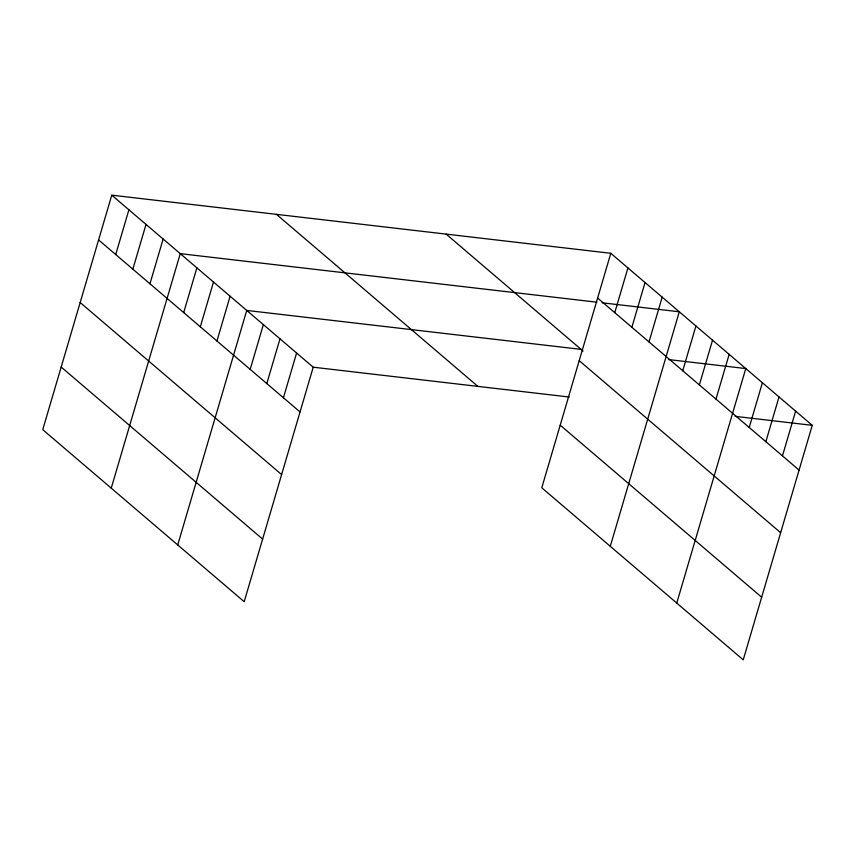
<?xml version="1.0" encoding="UTF-8"?>
<svg xmlns="http://www.w3.org/2000/svg" width="855" height="855" viewBox="0 0 855 855"><rect width="100%" height="100%" fill="white"/><g stroke="black" fill="none" stroke-linecap="round" stroke-linejoin="round"><path stroke-width="1.28" d="M111.77 195.164L42.75 429.67L244.199 601.706L313.219 367.201L111.77 195.164L610.801 253.294L812.25 425.33L743.23 659.836L541.781 487.799L610.801 253.294M115.724 254.534L128.891 209.796M132.846 269.165L146.013 224.416M149.967 283.785L163.134 239.037M111.246 488.162L180.255 253.657L596.95 302.2M183.707 312.599L196.874 267.85M200.327 326.792L213.494 282.043M216.946 340.985L230.113 296.236M177.722 544.934L246.732 310.429L581.09 349.374M250.184 369.371L263.361 324.622M266.803 383.564L279.98 338.815M283.422 397.757L296.599 353.008M614.756 312.663L627.923 267.925M631.877 327.283L645.044 282.545M648.998 341.915L662.176 297.166M610.278 546.292L679.298 311.786L602.102 302.798M682.739 370.728L695.917 325.979M699.369 384.921L712.536 340.172M715.988 399.114L729.155 354.365M676.754 603.064L745.774 368.558L668.578 359.57M749.226 427.5L762.393 382.751M765.845 441.693L779.012 396.944M782.464 455.886L795.631 411.137M313.219 367.201L569.259 397.03M735.054 416.342L812.25 425.33M597.634 298.042L799.083 470.079M446.118 234.11L583.046 351.052M579.198 360.66L780.647 532.697M560.217 425.181L761.666 597.217M276.443 214.349L477.892 386.385M98.592 239.913L300.041 411.95M80.167 302.531L281.616 474.568M61.175 367.052L262.624 539.088"/></g></svg>
